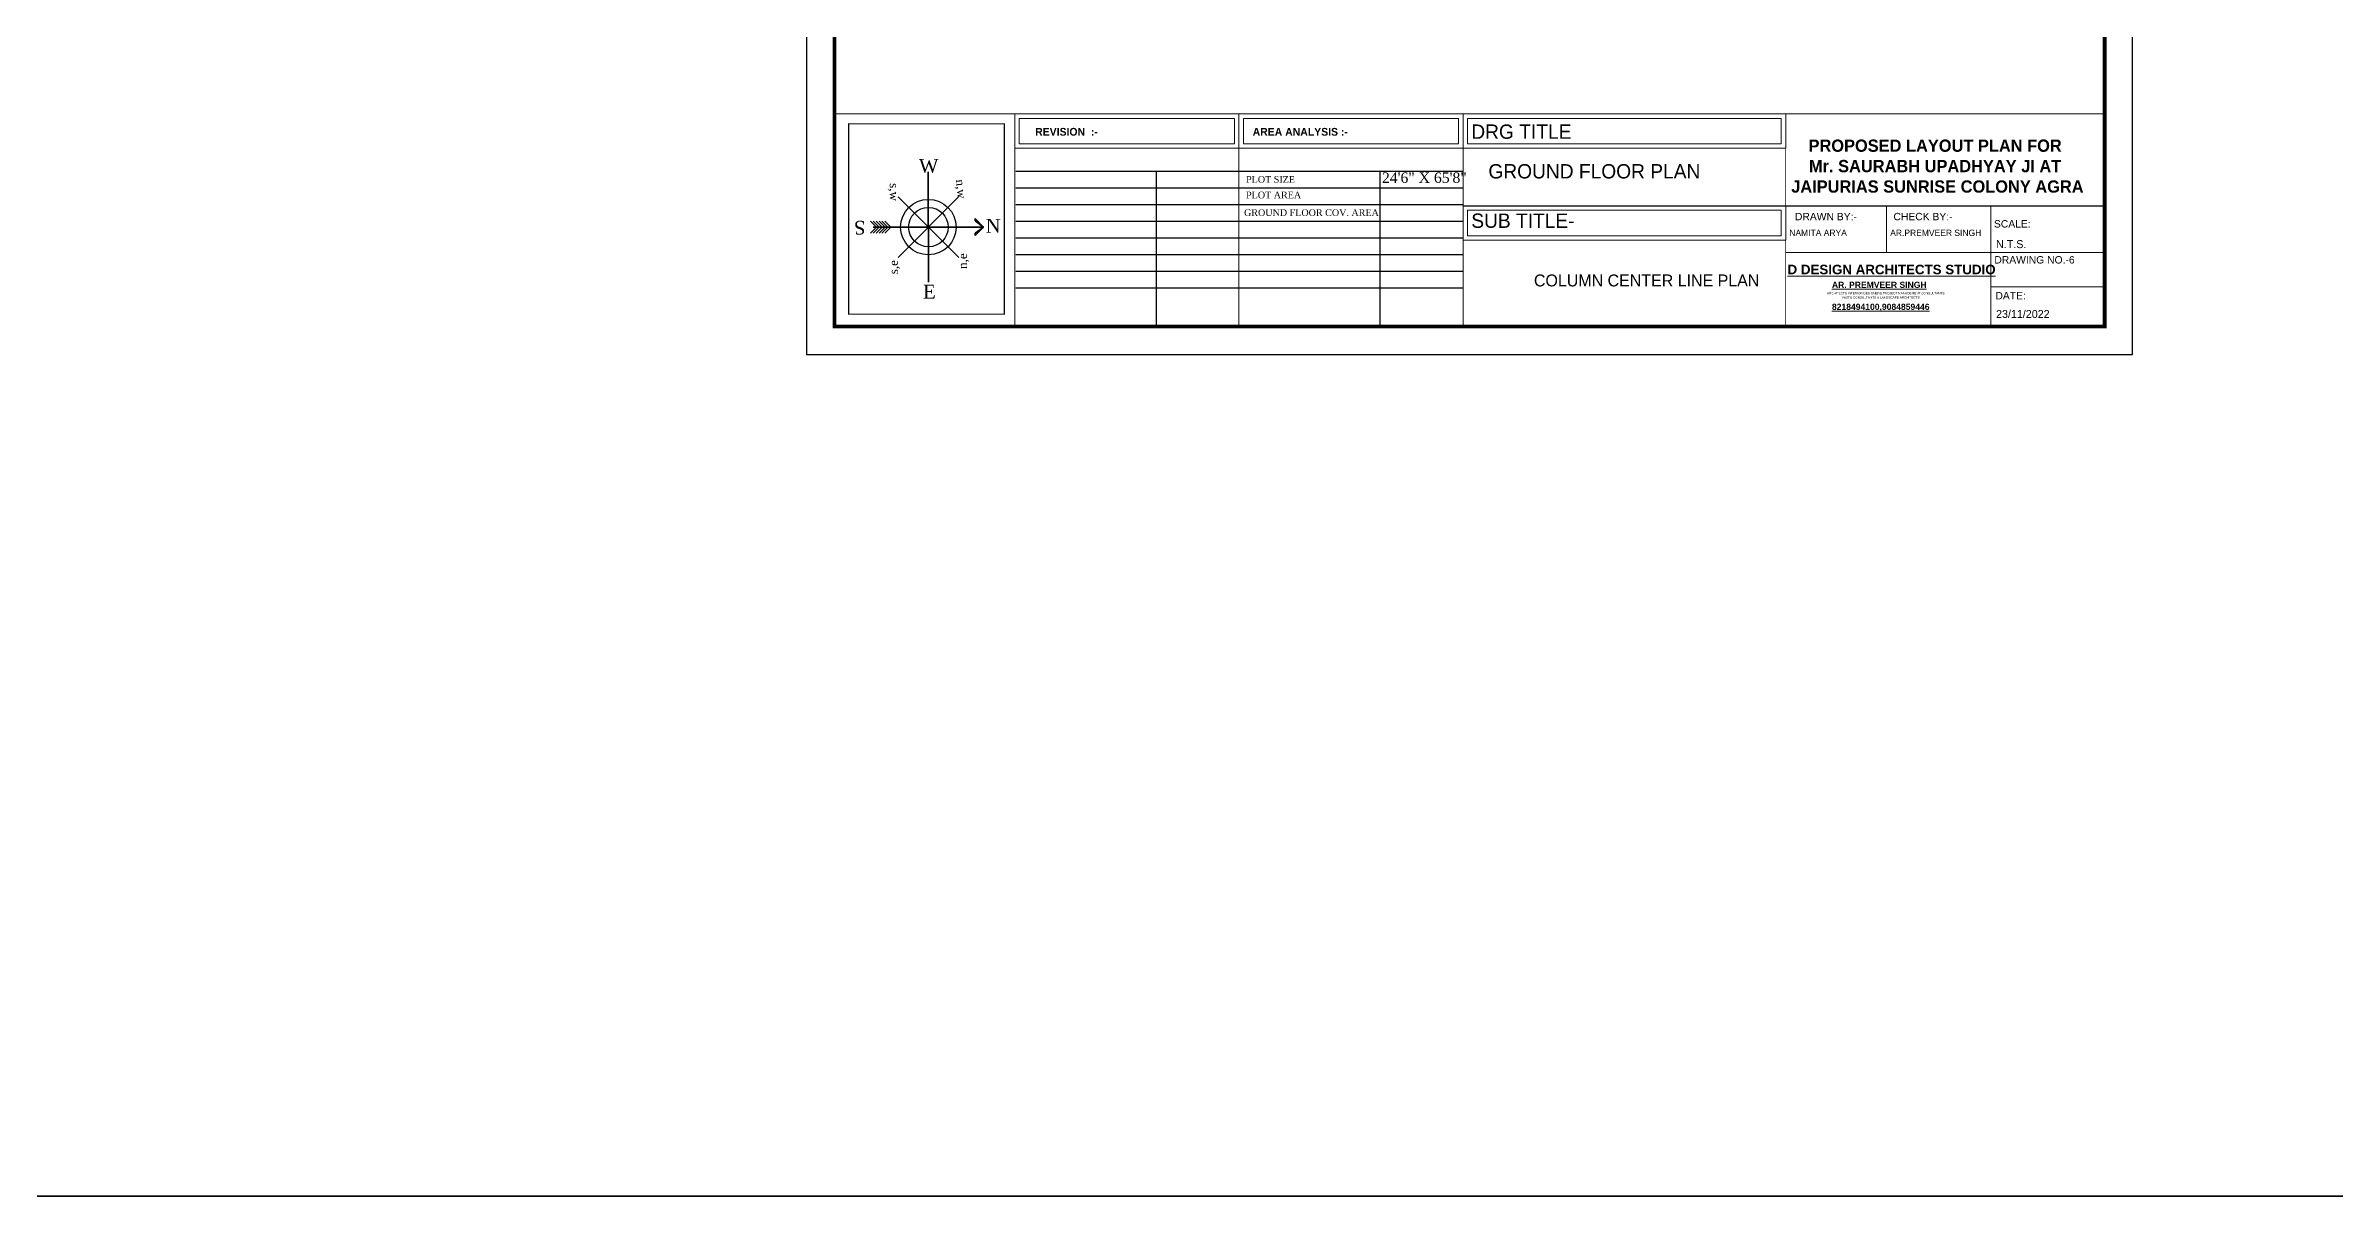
# Model space of a CAD drawing. Header units: millimetres. Extents: x -6808 to 215771, y -89660 to -16303.
# Drawn here: x 106201 to 107651, y -48747 to -48018 of the extents above; entities that cross this region are included whole.
import ezdxf

# ---------------------------------------------------------------- set-up
doc = ezdxf.new("R2010")
doc.units = ezdxf.units.MM
doc.linetypes.add('ACAD_ISO10W100', pattern=[18, 12, -3, 0, -3])
doc.linetypes.add('DASHED', pattern=[0.75, 0.5, -0.25])
doc.layers.get('0').update_dxf_attribs({"color": 8})
for name, color, linetype, lineweight in [('col.center', 5, 'ACAD_ISO10W100', 15), ('FORMAT LAAYER', 250, 'Continuous', 13), ('Projection', 190, 'DASHED', 25), ('wall', 7, 'Continuous', 35)]:
    doc.layers.add(name, color=color, linetype=linetype, lineweight=lineweight)
doc.layers.add('FORMAT', color=7, linetype='Continuous')
doc.styles.add('cdim', font='arial.ttf')
doc.styles.add('HYPERMARTBORA0$0$SANSSERIFBOLD', font='sasb____.pfb', dxfattribs={"height": 0.2})
doc.styles.add('SAJ', font='eurr____.ttf')
doc.styles.get("Standard").update_dxf_attribs({"font": 'times.ttf'})
doc.styles.add('working', font='swissl.ttf')

msp = doc.modelspace()

# ---------------------------------------------------------------- linework, layer by layer
at = {"lineweight": -3}
for p, q in [((106741.277, -48113.887), (106779.708, -48152.224)), ((106741.324, -48152.271), (106779.661, -48113.84))]:
    msp.add_line(p, q, dxfattribs=at)
at = {"ltscale": 0.2}
for major_axis in [(-12.454, 12.423), (-8.864, 8.842)]:
    msp.add_ellipse((106760.492, -48133.056), major_axis=major_axis, ratio=1, start_param=3.92699082, end_param=10.21017612, dxfattribs=at)
at = {"layer": 'FORMAT', "lineweight": 18}
for p, q in [((106957.292, -48061.299), (106957.292, -48083.106)), ((107099.32, -48083.106), (107099.32, -48061.299))]:
    msp.add_line(p, q, dxfattribs=at)
at = {"layer": 'FORMAT', "linetype": 'ByBlock'}
for p, q in [((106815.832, -48097.59), (107099.32, -48097.59)), ((106815.832, -48108.155), (107099.32, -48108.155)), ((106815.832, -48118.719), (107099.32, -48118.719)), ((106815.832, -48129.284), (107099.32, -48129.284)), ((106815.832, -48139.848), (107099.32, -48139.848)), ((106815.832, -48150.413), (107099.32, -48150.413)), ((106815.832, -48160.977), (107099.32, -48160.977)), ((106815.832, -48171.542), (107099.32, -48171.542))]:
    msp.add_line(p, q, dxfattribs=at)
at = {"layer": 'FORMAT'}
for p, q in [((106904.967, -48196.039), (106904.967, -48097.59)), ((107046.711, -48196.039), (107046.711, -48097.59))]:
    msp.add_line(p, q, dxfattribs=at)
at = {"layer": 'FORMAT', "ltscale": 2}
msp.add_line((107099.32, -48119.559), (107505.834, -48119.559), dxfattribs=at)
at = {"layer": 'FORMAT', "lineweight": 13, "ltscale": 20}
for p, q in [((107367.604, -48119.559), (107367.604, -48149.194)), ((107433.79, -48170.826), (107505.834, -48170.826))]:
    msp.add_line(p, q, dxfattribs=at)
at = {"layer": 'FORMAT', "color": 0}
msp.add_lwpolyline([(106683.297, -47020.609), (106683.297, -48213.724), (107523.519, -48213.724), (107523.519, -47020.609)], close=True, dxfattribs=at)
msp.add_lwpolyline([(106683.297, -47020.609), (106683.297, -48213.724), (107523.519, -48213.724), (107523.519, -47020.609)], close=True, dxfattribs=at)
at = {"layer": 'FORMAT', "color": 0, "const_width": 2.464}
msp.add_lwpolyline([(106700.982, -47038.294), (106700.982, -48196.039), (107505.834, -48196.039), (107505.834, -47038.294)], close=True, dxfattribs=at)
msp.add_lwpolyline([(106700.982, -47038.294), (106700.982, -48196.039), (107505.834, -48196.039), (107505.834, -47038.294)], close=True, dxfattribs=at)
at = {"layer": 'FORMAT', "ltscale": 2, "const_width": 0.615}
for points in [[(106815.265, -48061.299), (106815.265, -48196.039), (106700.982, -48196.039), (106700.982, -48061.299), (107505.834, -48061.299)], [(106957.292, -48196.039), (106957.292, -48061.299)], [(107099.32, -48196.039), (107099.32, -48061.299)]]:
    msp.add_lwpolyline(points, dxfattribs=at)
at = {"layer": 'FORMAT', "ltscale": 2, "const_width": 0.661}
msp.add_lwpolyline([(106709.988, -48067.532), (106808.626, -48067.532), (106808.626, -48188.161), (106709.988, -48188.161)], close=True, dxfattribs=at)
at = {"layer": 'FORMAT', "lineweight": 18}
for points in [[(107303.718, -48083.106), (106815.265, -48083.106), (106815.265, -48061.299), (107303.718, -48061.299)], [(107303.718, -48061.299), (107303.718, -48083.106)]]:
    msp.add_lwpolyline(points, dxfattribs=at)
for points in [[(106818.081, -48064.115), (106954.476, -48064.115), (106954.476, -48080.29), (106818.081, -48080.29)], [(106960.109, -48064.115), (107096.504, -48064.115), (107096.504, -48080.29), (106960.109, -48080.29)], [(107102.136, -48064.115), (107300.902, -48064.115), (107300.902, -48080.29), (107102.136, -48080.29)], [(107099.32, -48119.559), (107303.718, -48119.559), (107303.718, -48141.365), (107099.32, -48141.365)], [(107102.136, -48122.375), (107300.902, -48122.375), (107300.902, -48138.549), (107102.136, -48138.549)]]:
    msp.add_lwpolyline(points, close=True, dxfattribs=at)
at = {"layer": 'FORMAT', "const_width": 0.615}
msp.add_lwpolyline([(107303.718, -48196.039), (107303.718, -48061.299)], dxfattribs=at)
at = {"layer": 'FORMAT', "color": 0, "lineweight": 13}
for points in [[(107433.79, -48196.039), (107433.79, -48119.559)], [(107303.718, -48149.194), (107505.834, -48149.194)]]:
    msp.add_lwpolyline(points, dxfattribs=at)
at = {"layer": 'wall', "ltscale": 60}
for p, q in [((106760.535, -48168.064), (106760.45, -48098.048)), ((106795.501, -48133.013), (106790.064, -48127.59)), ((106790.064, -48127.59), (106790.066, -48129.05)), ((106727.522, -48133.096), (106723.732, -48129.315)), ((106727.522, -48133.096), (106723.741, -48136.886)), ((106795.501, -48133.013), (106725.484, -48133.099)), ((106729.347, -48133.094), (106725.557, -48129.313)), ((106729.347, -48133.094), (106725.566, -48136.884)), ((106731.173, -48133.092), (106727.383, -48129.311)), ((106731.173, -48133.092), (106727.392, -48136.882)), ((106732.998, -48133.089), (106729.208, -48129.308)), ((106732.998, -48133.089), (106729.217, -48136.88)), ((106734.824, -48133.087), (106731.033, -48129.306)), ((106734.824, -48133.087), (106731.043, -48136.877)), ((106736.649, -48133.085), (106732.859, -48129.304)), ((106736.649, -48133.085), (106732.868, -48136.875)), ((106790.066, -48129.05), (106795.501, -48133.013)), ((106790.076, -48136.989), (106795.501, -48133.013)), ((106790.077, -48138.449), (106790.076, -48136.989)), ((106795.501, -48133.013), (106790.077, -48138.449))]:
    msp.add_line(p, q, dxfattribs=at)
at = {"layer": 'wall'}
msp.add_lwpolyline([(93155.422, -46609.38), (112001.612, -46609.38), (112001.612, -48747.451), (93155.422, -48747.451)], close=True, dxfattribs=at)

# ---------------------------------------------------------------- texts
for s, height, rotation, p in [('W', 8.703, 0.070059, (106754.458, -48098.566)), ('s,w', 5.4989, 270.070059, (106736.039, -48105.214)), ('n,w', 5.4989, 275.294842, (106777.924, -48103.031)), ('S', 8.703, 180.070059, (106720.616, -48129.081)), ('s,e', 5.4989, 90.070059, (106741.243, -48162.943)), ('n,e', 5.4989, 90.070059, (106784.992, -48159.586)), ('E', 8.703, 0.070059, (106757.082, -48178.328))]:
    msp.add_text(s, height=height, rotation=rotation).set_placement(p)
at = {"layer": 'col.center', "insert": (107144.209, -48163.092), "char_height": 7.56877, "width": 183.55881, "attachment_point": 1, "style": 'SAJ'}
msp.add_mtext('\\A1;{\\fCentury Gothic|b0|i0|c0|p34;COLUMN CENTER LINE PLAN}', dxfattribs=at)
at = {"layer": 'FORMAT', "lineweight": 13, "style": 'working'}
for s, height, p in [('DRAWN BY:-', 4.6834, (107309.599, -48128.712)), (' CHECK BY:-', 4.68341, (107370.191, -48128.712)), ('SCALE:', 4.6834, (107435.698, -48133.318)), ('DRAWING NO.-6', 4.68341, (107435.946, -48156.128)), ('DATE:', 4.6834, (107436.605, -48178.879))]:
    msp.add_text(s, height=height, dxfattribs=at).set_placement(p)
at = {"layer": 'FORMAT', "style": 'cdim'}
for s, insert, char_height, width, attachment_point in [('\\A1;{\\fCentury Gothic|b1|i0|c0|p34;REVISION  :-}', (106828.148, -48070.168), 4.95213, 109.34491, 1), ('\\A1;{\\fCentury Gothic|b1|i0|c0|p34;AREA ANALYSIS :-}', (106965.966, -48070.168), 4.95213, 109.34491, 1), ('\\A1;{\\fDilleniaUPC|b1|i0|c0|p18;PROPOSED LAYOUT PLAN FOR \\PMr. SAURABH UPADHYAY JI AT \\P JAIPURIAS SUNRISE COLONY AGRA}', (107398.418, -48094.432), 7.76805, 195.14965, 5)]:
    msp.add_mtext(s, dxfattribs=dict(at, insert=insert, char_height=char_height, width=width, attachment_point=attachment_point))
at = {"layer": 'FORMAT', "ltscale": 2, "attachment_point": 1, "style": 'SAJ'}
for s, insert, char_height, width in [('\\A1;{\\fCentury Gothic|b0|i0|c0|p34;DRG TITLE}', (107104.504, -48067.989), 9.0842, 210.62957), ('\\A1;{\\fCentury Gothic|b0|i0|c0|p34;GROUND FLOOR PLAN}', (107115.333, -48093.124), 9.0842, 210.62957), ('\\A1;{\\fCentury Gothic|b0|i0|c0|p34;SUB TITLE-}', (107104.501, -48124.449), 9.0842, 210.62957), ('\\A1;{\\fShonar Bangla|b0|i0|c0|p34;NAMITA ARYA}', (107306.014, -48134.657), 4.02454, 205.20557), ('\\A1;{\\fShonar Bangla|b0|i0|c0|p34;AR.PREMVEER SINGH}', (107369.946, -48134.657), 4.02454, 205.20557), ('\\A1;{\\fShonar Bangla|b0|i0|c0|p34;N.T.S.}', (107437.031, -48141.297), 5.06931, 131.64348), ('\\A1;{\\fShonar Bangla|b0|i0|c0|p34;23/11/2022}', (107437.031, -48185.59), 5.06931, 131.64348)]:
    msp.add_mtext(s, dxfattribs=dict(at, insert=insert, char_height=char_height, width=width))
at = {"layer": 'FORMAT', "lineweight": 13, "attachment_point": 1, "style": 'working'}
for s, insert, char_height, width in [('\\A1;{\\fBook Antiqua|b0|i0|c0|p18;24\'6" X 65\'8"}', (107047.907, -48098.419), 6.58502, 170.44662), ('\\A1;{\\fBook Antiqua|b0|i0|c0|p18;PLOT SIZE}', (106961.787, -48100.705), 4.22442, 109.34491), ('\\A1;{\\fBook Antiqua|b0|i0|c0|p18;PLOT AREA}', (106961.787, -48110.587), 4.22442, 109.34491), ('\\A1;{\\fBook Antiqua|b0|i0|c0|p18;GROUND FLOOR COV. AREA}', (106960.509, -48121.777), 4.22442, 109.34491)]:
    msp.add_mtext(s, dxfattribs=dict(at, insert=insert, char_height=char_height, width=width))
at = {"layer": 'FORMAT LAAYER', "color": 0, "lineweight": 13}
for s, height, style, p in [('%%UD DESIGN ARCHITECTS STUDIO', 6.04626, 'HYPERMARTBORA0$0$SANSSERIFBOLD', (107304.904, -48162.956)), ('%%UAR. PREMVEER SINGH', 3.88304, 'HYPERMARTBORA0$0$SANSSERIFBOLD', (107333.033, -48171.582)), ('ARCHITECTS,INTERIOR DESIGNERS,PROJECT MANAGEMENT CONSULTANTS,', 1.41241, 'working', (107329.908, -48175.683)), ('%%U8218494100,9084859446', 3.88304, 'HYPERMARTBORA0$0$SANSSERIFBOLD', (107333.033, -48185.522)), ('VASTU CONSULTANTS & LANDSCAPE ARCHITECTS', 1.41241, 'working', (107339.254, -48178.38))]:
    msp.add_text(s, height=height, dxfattribs=dict(at, style=style)).set_placement(p)
at = {"layer": 'Projection', "color": 1}
msp.add_text('N', height=8.703, rotation=0.070059, dxfattribs=at).set_placement((106796.829, -48136.624))

doc.saveas('drawing.dxf')
